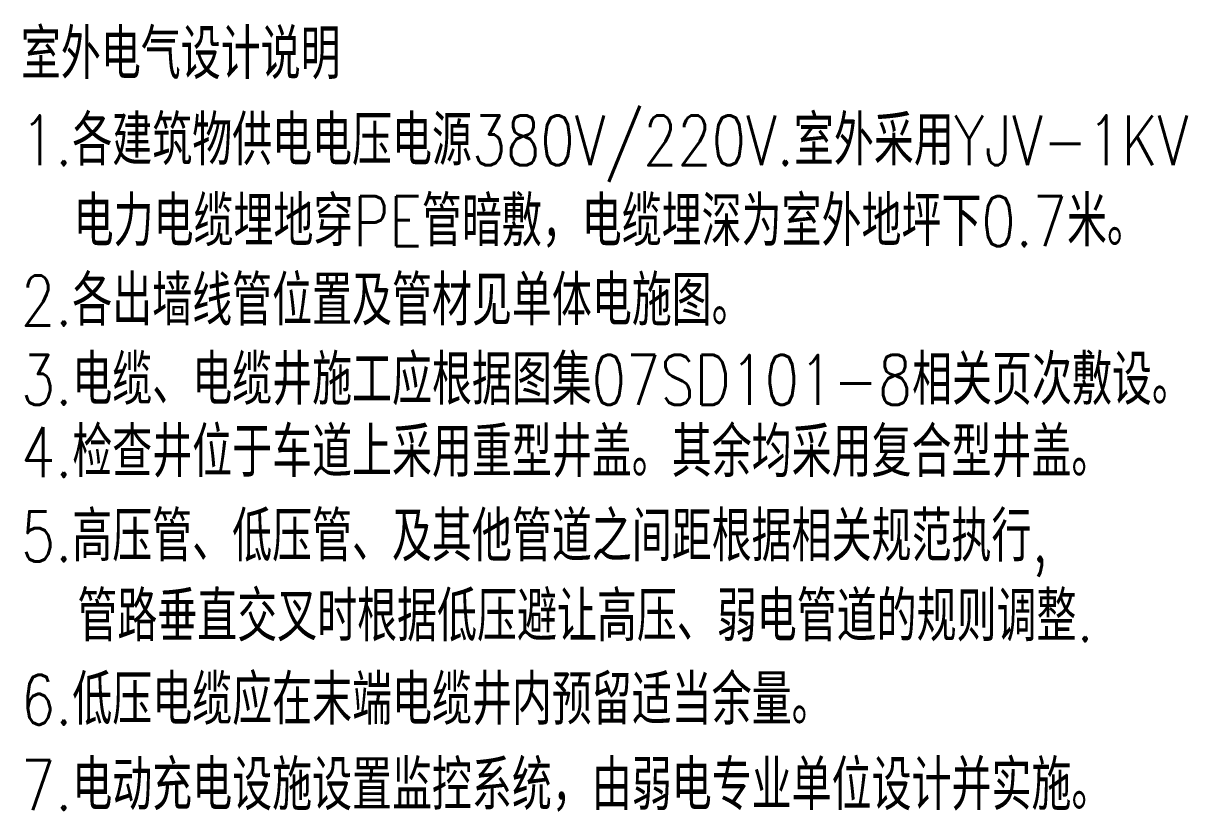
# Model space of a CAD drawing. Extents: x 40587477144 to 40590102100, y 3379967887 to 3381819730.
# Drawn here: x 40588433466 to 40588451807, y 3381231463 to 3381243893 of the extents above; entities that cross this region are included whole.
import ezdxf

# ---------------------------------------------------------------- set-up
doc = ezdxf.new("R2010")
doc.units = 0
doc.header["$LTSCALE"] = 1000
doc.header["$MEASUREMENT"] = 0
doc.layers.add('TEL_TEXT', color=7, linetype='Continuous')
doc.styles.add('_TEL_DIM', font='SIMPLEX', dxfattribs={"width": 0.8, "height": 3.5, "bigfont": 'HZTXT'})

msp = doc.modelspace()

# ---------------------------------------------------------------- texts
at = {"layer": 'TEL_TEXT', "style": '_TEL_DIM', "width": 0.8}
for s, p in [('室外电气设计说明', (40588433429.005707, 3381243014.176546)), ('1.各建筑物供电电压电源380V/220V.室外采用YJV-1KV', (40588433429.005707, 3381241653.645884)), ('电力电缆埋地穿PE管暗敷，电缆埋深为室外地坪下0.7米。', (40588434260.084808, 3381240378.275095)), ('2.各出墙线管位置及管材见单体电施图。', (40588433429.005707, 3381239128.275095)), ('3.电缆、电缆井施工应根据图集07SD101-8相关页次敷设。', (40588433429.005707, 3381237878.275095)), ('4.检查井位于车道上采用重型井盖。其余均采用复合型井盖。', (40588433429.005707, 3381236739.889322)), ('5.高压管、低压管、及其他管道之间距根据相关规范执行,', (40588433429.005707, 3381235409.189878)), ('管路垂直交叉时根据低压避让高压、弱电管道的规则调整.', (40588434319.172943, 3381234148.836123)), ('6.低压电缆应在末端电缆井内预留适当余量。', (40588433429.005707, 3381232834.648119)), ('7.电动充电设施设置监控系统，由弱电专业单位设计并实施。', (40588433429.005707, 3381231488.422571))]:
    msp.add_text(s, height=787.5, dxfattribs=at).set_placement(p)

doc.saveas('drawing.dxf')
